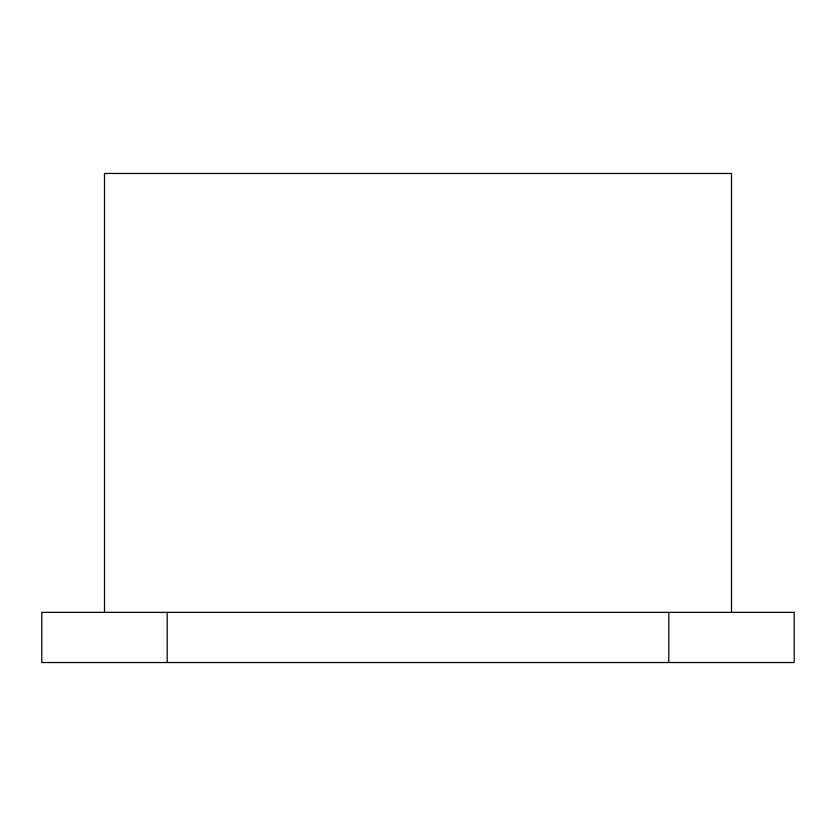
<?xml version="1.0" encoding="UTF-8"?>
<svg xmlns="http://www.w3.org/2000/svg" width="836" height="836" viewBox="0 0 836 836"><rect width="100%" height="100%" fill="white"/><g stroke="black" fill="none" stroke-linecap="round" stroke-linejoin="round"><path stroke-width="1.25" d="M731.5 612.37L731.5 173.47L104.5 173.47L104.5 612.37M668.8 612.37L668.8 662.53M167.2 612.37L167.2 662.53M794.2 612.37L41.8 612.37L41.8 662.53L794.2 662.53L794.2 612.37"/></g></svg>
